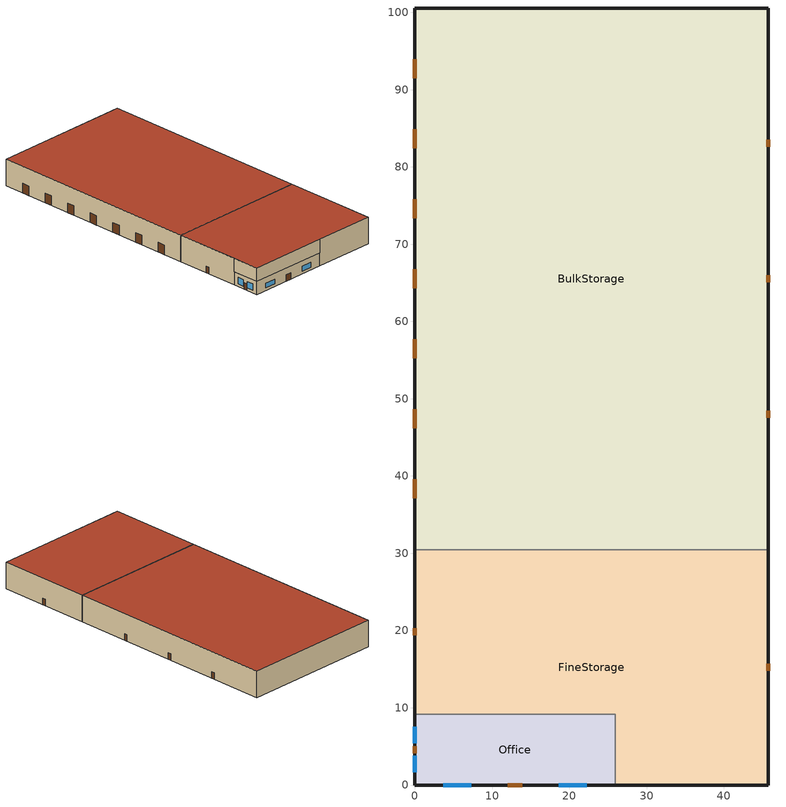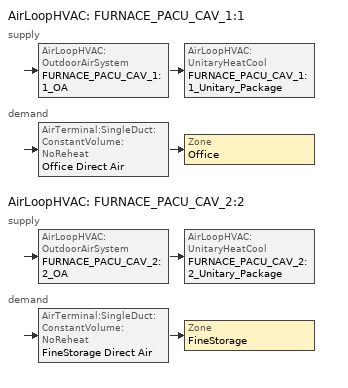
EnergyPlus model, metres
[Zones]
BulkStorage
 floor ground (ext-slab): 45.72,100.58 45.72,30.48 0,30.48 0,100.58 z0
 wall outside (Metal Bldg Semi-Cond Ext Wall): 45.72,30.48 45.72,100.58 0,100.58 0,30.48 z0:8.53
 door (Swinging Door Semi-Cond): 45.72,47.55 45.72,48.46 / 45.72,65.07 45.72,65.99 / 45.72,82.6 45.72,83.51 z0:2.13
 door (Overhead Door Semi-Cond): 0,93.95 0,91.51 / 0,84.88 0,82.44 / 0,75.82 0,73.38 / 0,66.75 0,64.31 / 0,57.68 0,55.24 / 0,48.61 0,46.17 / 0,39.55 0,37.11 z0:3.05
 roof outside (Metal Bldg Semi-Cond Roof): 0,100.58 0,30.48 45.72,30.48 45.72,100.58 z8.53
FineStorage
 floor ground (ext-slab): 45.72,30.48 45.72,0 25.91,0 25.91,9.14 0,9.14 0,30.48 z0
 floor to Office (int-walls): 0,0 0,9.14 25.91,9.14 25.91,0 z4.27
 wall outside (Metal Bldg Semi-Cond Ext Wall): 0,9.14 0,0 25.91,0 z4.27:8.53; 25.91,0 45.72,0 45.72,30.48 / 0,30.48 0,9.14 z0:8.53
 wall to BulkStorage (int-walls): 45.72,30.48 0,30.48 z0:8.53
 door (Swinging Door Semi-Cond): 45.72,14.78 45.72,15.7 / 0,20.27 0,19.35 z0:2.13
 roof outside (Metal Bldg Semi-Cond Roof): 45.72,0 45.72,30.48 0,30.48 0,0 z8.53
Office
 floor ground (ext-slab): 25.91,9.14 25.91,0 0,0 0,9.14 z0
 wall outside (Metal Bldg Semi-Cond Ext Wall): 0,9.14 0,0 25.91,0 z0:4.27
 wall to FineStorage (Metal Bldg Semi-Cond Ext Wall): 25.91,0 25.91,9.14 0,9.14 z0:4.27
 window (Window Semi-Cond Fixed): 3.66,0 7.31,0 / 18.59,0 22.25,0 z0.91:2.44; 0,7.52 0,5.39 / 0,3.76 0,1.62 z0.91:2.93
 door (Swinging Door Semi-Cond): 12.04,0 13.87,0 / 0,5.03 0,4.11 z0:2.13
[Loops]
AirLoopHVAC 'FURNACE_PACU_CAV_1:1'
 supply: AirLoopHVAC:OutdoorAirSystem 'FURNACE_PACU_CAV_1:1_OA' > AirLoopHVAC:UnitaryHeatCool 'FURNACE_PACU_CAV_1:1_Unitary_Package'
 demand: AirTerminal:SingleDuct:ConstantVolume:NoReheat 'Office Direct Air' > Zone 'Office'
AirLoopHVAC 'FURNACE_PACU_CAV_2:2'
 supply: AirLoopHVAC:OutdoorAirSystem 'FURNACE_PACU_CAV_2:2_OA' > AirLoopHVAC:UnitaryHeatCool 'FURNACE_PACU_CAV_2:2_Unitary_Package'
 demand: AirTerminal:SingleDuct:ConstantVolume:NoReheat 'FineStorage Direct Air' > Zone 'FineStorage'
[Building]
Ref Bldg Warehouse New2004_v1.3_5.0: 0, City, 0.04, 0.2, FullInteriorAndExterior, 50, 6
[Site:WaterMainsTemperature]
CORRELATION: , 9.69, 28.1
[Site:GroundTemperature:BuildingSurface]
10.34, 10.19, 11.31, 13.07, 16.39, 19.3, 22.1, 24.2, 21.69, 17.32, 14.23, 11.34
[Construction]
Metal Bldg Semi-Cond Ext Wall: Metal Siding, Metal Building Semi-Cond Wall Insulation, 1/2IN Gypsum
Metal Bldg Semi-Cond Roof: Metal Roofing, Metal Semi-Cond Roof Insulation
ext-slab: HW CONCRETE
int-walls: 1/2IN Gypsum, 1/2IN Gypsum
Window Semi-Cond Fixed: Semi-Cond Fixed Assembly Window
Swinging Door Semi-Cond: Opaque Door panel Semi-Cond
Overhead Door Semi-Cond: Std Overhead Door Panel Semi-Cond
InteriorFurnishings: Std Wood 6inch
[Material]
Metal Building Semi-Cond Wall Insulation: MediumRough, 0.0495495, 0.049, 265, 836.8, 0.9, 0.7, 0.7
Metal Semi-Cond Roof Insulation: MediumRough, 0.0822341, 0.049, 265, 836.8, 0.9, 0.7, 0.7
Std Wood 6inch: MediumSmooth, 0.15, 0.12, 540, 1210, 0.9, 0.7, 0.7
1/2IN Gypsum: Smooth, 0.0127, 0.16, 784.9, 830, 0.9, 0.92, 0.92
Metal Siding: Smooth, 0.0015, 44.96, 7688.86, 410, 0.9, 0.2, 0.2
HW CONCRETE: Rough, 0.2032, 1.311, 2240, 836.8, 0.9, 0.7, 0.7
Metal Roofing: MediumSmooth, 0.0015, 45.006, 7680, 418.4, 0.9, 0.7, 0.3
[WindowMaterial:SimpleGlazingSystem]
Semi-Cond Fixed Assembly Window: 6.92716, 0.7
[Material:NoMass]
Opaque Door panel Semi-Cond: MediumRough, 0.101897, 0.9, 0.7, 0.7
Std Overhead Door Panel Semi-Cond: MediumRough, 0.001, 0.9, 0.7, 0.7
[Zone]
BulkStorage; FineStorage; Office: 0, 0, 0, 0, 1, 1, , , autocalculate, , , Yes
[People]
Office People: Office, BLDG_OCC_SCH, People, 5, , , 0.3, AUTOCALCULATE, ACTIVITY_SCH, , No, ZoneAveraged, , WORK_EFF_SCH, ClothingInsulationSchedule, , CLOTHING_SCH, AIR_VELO_SCH, FANGER
[Lights]
BulkStorage_Lights: BulkStorage, BLDG_LIGHT_SCH, Watts/Area, , 9.68, , 0, 0.5, 0.2, 1, General, No
FineStorage_Lights: FineStorage, BLDG_LIGHT_SCH, Watts/Area, , 15.06, , 0, 0.5, 0.2, 1, General, No
Office_Lights: Office, BLDG_LIGHT_SCH, Watts/Area, , 11.84, , 0, 0.5, 0.2, 1, General, No
[ElectricEquipment]
BulkStorage_MiscPlug_Equip: BulkStorage, BLDG_EQUIP_SCH, Watts/Area, , 2.56, , 0, 0.5, 0, MiscPlug
Office_MiscPlug_Equip: Office, BLDG_EQUIP_SCH, Watts/Area, , 8.07, , 0, 0.5, 0, MiscPlug
[Exterior:Lights]
Exterior Facade Lighting: ALWAYS_ON, 8923, AstronomicalClock, Exterior Facade Lighting
[ZoneInfiltration:DesignFlowRate]
BulkStorage_Infiltration: BulkStorage, ALWAYS_ON, Flow/ExteriorArea, , , 0.00013892, , 1, 0, 0, 0
FineStorage_Infiltration: FineStorage, ALWAYS_ON, Flow/ExteriorArea, , , 0.00013892, , 1, 0, 0, 0
Office_Infiltration: Office, ALWAYS_ON, Flow/ExteriorArea, , , 0.00013892, , 1, 0, 0, 0
[InternalMass]
BulkStorage Internal Mass: InteriorFurnishings, BulkStorage, , 6409.68
FineStorage Internal Mass: InteriorFurnishings, FineStorage, , 2786.82
Office Internal Mass: InteriorFurnishings, Office, , 473.7584
[Fan:OnOff]
FURNACE_PACU_CAV_1:1_Unitary_Package_fan: HVACOperationSchd, 0.546, 622, AUTOSIZE, 0.84, 1, FURNACE_PACU_CAV_1:1_OA-FURNACE_PACU_CAV_1:1_Unitary_PackageNode, FURNACE_PACU_CAV_1:1_Unitary_PackageCoolCoil air inlet, , , Unitary Fans
FURNACE_PACU_CAV_2:2_Unitary_Package_fan: HVACOperationSchd, 0.5915, 1109.648, AUTOSIZE, 0.91, 1, FURNACE_PACU_CAV_2:2_OA-FURNACE_PACU_CAV_2:2_Unitary_PackageNode, FURNACE_PACU_CAV_2:2_Unitary_PackageCoolCoil air inlet, , , Unitary Fans
[Fan:ConstantVolume]
BulkStorage Unit HeaterFan: ALWAYS_ON, 0.53625, 49.8, AUTOSIZE, 0.825, 1, BulkStorage Unit Heater Exhaust Node, BulkStorage Unit Heater Post Fan Node, Unit Heater Fans
[Coil:Heating:Fuel]
BulkStorage Unit Heater Coil: ALWAYS_ON, NaturalGas, 0.78, AUTOSIZE, BulkStorage Unit Heater Post Fan Node, BulkStorage Unit Heater Inlet Node Name
FURNACE_PACU_CAV_1:1_Unitary_Package_HeatCoil: ALWAYS_ON, NaturalGas, 0.8, AUTOSIZE, FURNACE_PACU_CAV_1:1_Unitary_PackageHeatCoil air inlet, FURNACE_PACU_CAV_1:1 Supply Equipment Outlet Node
FURNACE_PACU_CAV_2:2_Unitary_Package_HeatCoil: ALWAYS_ON, NaturalGas, 0.78, AUTOSIZE, FURNACE_PACU_CAV_2:2_Unitary_PackageHeatCoil air inlet, FURNACE_PACU_CAV_2:2 Supply Equipment Outlet Node
[Coil:Cooling:DX:SingleSpeed]
FURNACE_PACU_CAV_1:1_Unitary_Package_CoolCoil: ALWAYS_ON, AUTOSIZE, AUTOSIZE, 3.50016, AUTOSIZE, , 934.4, FURNACE_PACU_CAV_1:1_Unitary_PackageCoolCoil air inlet, FURNACE_PACU_CAV_1:1_Unitary_PackageHeatCoil air inlet, Cool-Cap-fT, ConstantCubic, Cool-EIR-fT, ConstantCubic, Cool-PLF-fPLR
FURNACE_PACU_CAV_2:2_Unitary_Package_CoolCoil: ALWAYS_ON, AUTOSIZE, AUTOSIZE, 3.23372, AUTOSIZE, , 934.4, FURNACE_PACU_CAV_2:2_Unitary_PackageCoolCoil air inlet, FURNACE_PACU_CAV_2:2_Unitary_PackageHeatCoil air inlet, Measured_CoolCStandard10Ton_CapFT, Measured_CoolCStandard10Ton_CapFF, Measured_CoolCStandard10Ton_EIRFT, Measured_CoolCStandard10Ton_EIRFFF, No_PLR_Degredation
[ZoneHVAC:UnitHeater]
BulkStorage Unit Heater: ALWAYS_ON, BulkStorage Unit Heater Exhaust Node, BulkStorage Unit Heater Inlet Node Name, Fan:ConstantVolume, BulkStorage Unit HeaterFan, AUTOSIZE, Coil:Heating:Fuel, BulkStorage Unit Heater Coil, , No, AUTOSIZE, 0, 0.001
[ZoneVentilation:DesignFlowRate]
BulkStorage_Ventilation: BulkStorage, MinOA_Sched, Flow/Area, , 0.00025, , , INTAKE, 49.8, 0.53625, 1, 0, 0, 0, 7.5, , 35, , -27.5, , -30, , 50, , 6
[Zone equipment]
BulkStorage: BulkStorage Unit Heater
FineStorage: FineStorage Direct Air
Office: Office Direct Air
[Sizing:Zone]
BulkStorage: SupplyAirTemperature, 14, , SupplyAirTemperature, 40, , 0.0085, 0.008, SZ DSOA BulkStorage, , , DesignDay, , , , , DesignDay, , , , , , No, NeutralSupplyAir, autosize, autosize
FineStorage: SupplyAirTemperature, 14, , SupplyAirTemperature, 40, , 0.0085, 0.008, SZ DSOA FineStorage, , , DesignDay, , , , , DesignDay, , , , , , No, NeutralSupplyAir, autosize, autosize
Office: SupplyAirTemperature, 14, , SupplyAirTemperature, 40, , 0.0085, 0.008, SZ DSOA Office, , , DesignDay, , , , , DesignDay, , , , , , No, NeutralSupplyAir, autosize, autosize
[DesignSpecification:OutdoorAir]
SZ DSOA BulkStorage; SZ DSOA FineStorage: Flow/Area, , 0.00025
SZ DSOA Office: Flow/Person, 0.01
[ZoneControl:Thermostat]
BulkStorage Thermostat: BulkStorage, Dual Zone Control Type Sched, ThermostatSetpoint:DualSetpoint, BulkStorage DualSPSched
FineStorage Thermostat: FineStorage, Dual Zone Control Type Sched, ThermostatSetpoint:DualSetpoint, FineStorage DualSPSched
Office Thermostat: Office, Dual Zone Control Type Sched, ThermostatSetpoint:DualSetpoint, Office DualSPSched
[ThermostatSetpoint:DualSetpoint]
BulkStorage DualSPSched: HTGSETP_BulkStorage_SCH, CLGSETP_SCH
FineStorage DualSPSched: HTGSETP_FineStorage_SCH, CLGSETP_FineStorage_SCH
Office DualSPSched: HTGSETP_SCH, CLGSETP_SCH
[SetpointManager:SingleZone:Reheat]
SupAirTemp MngrFineStorage: Temperature, 10, 50, FineStorage, FineStorage Air Node, FineStorage Direct Air Inlet Node Name, FURNACE_PACU_CAV_2:2 Supply Equipment Outlet Node
SupAirTemp MngrOffice: Temperature, 10, 50, Office, Office Air Node, Office Direct Air Inlet Node Name, FURNACE_PACU_CAV_1:1 Supply Equipment Outlet Node
[Sizing:System]
FURNACE_PACU_CAV_1:1; FURNACE_PACU_CAV_2:2: Sensible, AUTOSIZE, 1, 7, 0.008, 12.8, 0.008, 12.8, 40, NonCoincident, No, No, 0.0085, 0.008, DesignDay, 0, , , , DesignDay, 0, , , , , , 1, CoolingDesignCapacity, autosize, , , HeatingDesignCapacity, autosize, , , VAV
[Controller:OutdoorAir]
FURNACE_PACU_CAV_1:1_OA_Controller: FURNACE_PACU_CAV_1:1_OARelief Node, FURNACE_PACU_CAV_1:1 Supply Equipment Inlet Node, FURNACE_PACU_CAV_1:1_OA-FURNACE_PACU_CAV_1:1_Unitary_PackageNode, FURNACE_PACU_CAV_1:1_OAInlet Node, AUTOSIZE, AUTOSIZE, NoEconomizer, ModulateFlow, 28, 64000, , , -100, NoLockout, FixedMinimum, MinOA_Sched
FURNACE_PACU_CAV_2:2_OA_Controller: FURNACE_PACU_CAV_2:2_OARelief Node, FURNACE_PACU_CAV_2:2 Supply Equipment Inlet Node, FURNACE_PACU_CAV_2:2_OA-FURNACE_PACU_CAV_2:2_Unitary_PackageNode, FURNACE_PACU_CAV_2:2_OAInlet Node, AUTOSIZE, AUTOSIZE, DifferentialDryBulb, ModulateFlow, 28, 64000, , , -100, NoLockout, FixedMinimum, MinOA_Sched
[AirLoopHVAC]
FURNACE_PACU_CAV_1:1: , FURNACE_PACU_CAV_1:1 Availability Manager List, AUTOSIZE, FURNACE_PACU_CAV_1:1 Air Loop Branches, , FURNACE_PACU_CAV_1:1 Supply Equipment Inlet Node, FURNACE_PACU_CAV_1:1 Zone Equipment Outlet Node, FURNACE_PACU_CAV_1:1 Zone Equipment Inlet Node, FURNACE_PACU_CAV_1:1 Supply Equipment Outlet Node
FURNACE_PACU_CAV_2:2: , FURNACE_PACU_CAV_2:2 Availability Manager List, AUTOSIZE, FURNACE_PACU_CAV_2:2 Air Loop Branches, , FURNACE_PACU_CAV_2:2 Supply Equipment Inlet Node, FURNACE_PACU_CAV_2:2 Zone Equipment Outlet Node, FURNACE_PACU_CAV_2:2 Zone Equipment Inlet Node, FURNACE_PACU_CAV_2:2 Supply Equipment Outlet Node
[AirLoopHVAC:UnitaryHeatCool]
FURNACE_PACU_CAV_1:1_Unitary_Package: ALWAYS_ON, FURNACE_PACU_CAV_1:1_OA-FURNACE_PACU_CAV_1:1_Unitary_PackageNode, FURNACE_PACU_CAV_1:1 Supply Equipment Outlet Node, HVACOperationSchd, AUTOSIZE, AUTOSIZE, AUTOSIZE, AUTOSIZE, Office, Fan:OnOff, FURNACE_PACU_CAV_1:1_Unitary_Package_fan, BlowThrough, Coil:Heating:Fuel, FURNACE_PACU_CAV_1:1_Unitary_Package_HeatCoil, Coil:Cooling:DX:SingleSpeed, FURNACE_PACU_CAV_1:1_Unitary_Package_CoolCoil, None
FURNACE_PACU_CAV_2:2_Unitary_Package: ALWAYS_ON, FURNACE_PACU_CAV_2:2_OA-FURNACE_PACU_CAV_2:2_Unitary_PackageNode, FURNACE_PACU_CAV_2:2 Supply Equipment Outlet Node, HVACOperationSchd, AUTOSIZE, AUTOSIZE, AUTOSIZE, AUTOSIZE, FineStorage, Fan:OnOff, FURNACE_PACU_CAV_2:2_Unitary_Package_fan, BlowThrough, Coil:Heating:Fuel, FURNACE_PACU_CAV_2:2_Unitary_Package_HeatCoil, Coil:Cooling:DX:SingleSpeed, FURNACE_PACU_CAV_2:2_Unitary_Package_CoolCoil, None
[AirTerminal:SingleDuct:ConstantVolume:NoReheat]
FineStorage Direct Air: ALWAYS_ON, FineStorage Direct Air Inlet Node Name ATInlet, FineStorage Direct Air Inlet Node Name, AUTOSIZE
Office Direct Air: ALWAYS_ON, Office Direct Air Inlet Node Name ATInlet, Office Direct Air Inlet Node Name, AUTOSIZE
[AvailabilityManager:NightCycle]
FURNACE_PACU_CAV_1:1 Availability Manager; FURNACE_PACU_CAV_2:2 Availability Manager: ALWAYS_ON, HVACOperationSchd, CycleOnAny, 1, FixedRunTime, 1800
[AirLoopHVAC:OutdoorAirSystem]
FURNACE_PACU_CAV_1:1_OA: FURNACE_PACU_CAV_1:1_OA_Controllers, FURNACE_PACU_CAV_1:1_OA_Equipment
FURNACE_PACU_CAV_2:2_OA: FURNACE_PACU_CAV_2:2_OA_Controllers, FURNACE_PACU_CAV_2:2_OA_Equipment
[OutdoorAir:Mixer]
FURNACE_PACU_CAV_1:1_OAMixing Box: FURNACE_PACU_CAV_1:1_OA-FURNACE_PACU_CAV_1:1_Unitary_PackageNode, FURNACE_PACU_CAV_1:1_OAInlet Node, FURNACE_PACU_CAV_1:1_OARelief Node, FURNACE_PACU_CAV_1:1 Supply Equipment Inlet Node
FURNACE_PACU_CAV_2:2_OAMixing Box: FURNACE_PACU_CAV_2:2_OA-FURNACE_PACU_CAV_2:2_Unitary_PackageNode, FURNACE_PACU_CAV_2:2_OAInlet Node, FURNACE_PACU_CAV_2:2_OARelief Node, FURNACE_PACU_CAV_2:2 Supply Equipment Inlet Node
[SetpointManager:MixedAir]
FURNACE_PACU_CAV_1:1_OAMixed Air Temp Manager: Temperature, FURNACE_PACU_CAV_1:1 Supply Equipment Outlet Node, FURNACE_PACU_CAV_1:1_OA-FURNACE_PACU_CAV_1:1_Unitary_PackageNode, FURNACE_PACU_CAV_1:1_Unitary_PackageCoolCoil air inlet, FURNACE_PACU_CAV_1:1_OA-FURNACE_PACU_CAV_1:1_Unitary_PackageNode
FURNACE_PACU_CAV_2:2_OAMixed Air Temp Manager: Temperature, FURNACE_PACU_CAV_2:2 Supply Equipment Outlet Node, FURNACE_PACU_CAV_2:2_OA-FURNACE_PACU_CAV_2:2_Unitary_PackageNode, FURNACE_PACU_CAV_2:2_Unitary_PackageCoolCoil air inlet, FURNACE_PACU_CAV_2:2_OA-FURNACE_PACU_CAV_2:2_Unitary_PackageNode
[UtilityCost:Tariff]
PSI_LLF_LowLoadFactorService: Electricity:Facility, kWh, , , , , , HalfHour, 15, , , , Comm Elect
PSI_CS_CommercialElectricService: Electricity:Facility, kWh, , , , , , , 9.4, , , , Comm Elect
IN_EIAMonthlyRateGas: NaturalGas:Facility, MCF, , , , , , , 0, , , , Comm Gas
[UtilityCost:Charge:Block]
AnnualEnergyCharge: PSI_LLF_LowLoadFactorService, totalEnergy, Annual, EnergyCharges, , , 300, 0.108222, 700, 0.087021, 1500, 0.07842, remaining, 0.05832
AnnualDemandBaseCharge: PSI_LLF_LowLoadFactorService, totalEnergy, Annual, EnergyCharges, , TotalDemand, 190, 0, 110, 0.051773, remaining, 0.046965
AnnualEnergyCharge: PSI_CS_CommercialElectricService, totalEnergy, Annual, EnergyCharges, , , 300, 0.082409, 700, 0.072873, 1500, 0.061696, remaining, 0.041179
[UtilityCost:Charge:Simple]
FuelCostAdjustEnergyCharge: PSI_LLF_LowLoadFactorService, totalEnergy, Annual, EnergyCharges, 0.002028
QualPollutionControlAdjustEnergyCharge: PSI_LLF_LowLoadFactorService, totalEnergy, Annual, EnergyCharges, 0.000536
SoxNoxRiderAdjustEnergyCharge: PSI_LLF_LowLoadFactorService, totalEnergy, Annual, EnergyCharges, 0.001127
DSMRiderAdjustEnergyCharge: PSI_LLF_LowLoadFactorService, totalEnergy, Annual, EnergyCharges, -0.00037
PurchPowerTrackerAdjustEnergyCharge: PSI_LLF_LowLoadFactorService, totalEnergy, Annual, EnergyCharges, -3.1e-05
MidwestISOAdjustEnergyCharge: PSI_LLF_LowLoadFactorService, totalEnergy, Annual, EnergyCharges, -0.000216
CleanCoalRiderEnergyCharge: PSI_LLF_LowLoadFactorService, totalEnergy, Annual, EnergyCharges, 0.000833
TaxofeightPercent: PSI_LLF_LowLoadFactorService, SubTotal, Annual, Taxes, 0.08
FuelCostAdjustEnergyCharge: PSI_CS_CommercialElectricService, totalEnergy, Annual, EnergyCharges, 0.002028
QualPollutionControlAdjustEnergyCharge: PSI_CS_CommercialElectricService, totalEnergy, Annual, EnergyCharges, 0.000536
SoxNoxRiderAdjustEnergyCharge: PSI_CS_CommercialElectricService, totalEnergy, Annual, EnergyCharges, 0.001127
DSMRiderAdjustEnergyCharge: PSI_CS_CommercialElectricService, totalEnergy, Annual, EnergyCharges, 0.000021
PurchPowerTrackerAdjustEnergyCharge: PSI_CS_CommercialElectricService, totalEnergy, Annual, EnergyCharges, 0.000034
MidwestISOAdjustEnergyCharge: PSI_CS_CommercialElectricService, totalEnergy, Annual, EnergyCharges, -0.000203
CleanCoalRiderEnergyCharge: PSI_CS_CommercialElectricService, totalEnergy, Annual, EnergyCharges, 0.000807
TaxofeightPercent: PSI_CS_CommercialElectricService, SubTotal, Annual, Taxes, 0.08
MonthlyRateGasCharge: IN_EIAMonthlyRateGas, totalEnergy, Annual, EnergyCharges, IN_MonthlyGasRates
TaxofEightPercent: IN_EIAMonthlyRateGas, SubTotal, Annual, Taxes, 0.08
[UtilityCost:Qualify]
MinDemand75kw: PSI_LLF_LowLoadFactorService, TotalDemand, Minimum, 75, Annual, Count, 12
MaxDemand75kw: PSI_CS_CommercialElectricService, TotalDemand, Maximum, 75, Annual, Count, 1
[UtilityCost:Variable]
IN_MonthlyGasRates: IN_EIAMonthlyRateGas, Currency, 8.22, 7.51, 8.97, 9.01, 9.16, 10.44, 10.32, 10.13, 9.2, 8.18, 7.83, 7.63
[Schedule:Compact]
ALWAYS_ON: On/Off, Through: 12/31, For: AllDays, Until: 24:00, 1
ACTIVITY_SCH: Any Number, Through: 12/31, For: AllDays, Until: 24:00, 120
AIR_VELO_SCH: Any Number, Through: 12/31, For: AllDays, Until: 24:00, 0.2
BLDG_EQUIP_SCH: Fraction, Through: 12/31, For: Weekdays, Until: 07:00, 0.1, Until: 08:00, 0.5, Until: 09:00, 0.8, Until: 12:00, 0.9, Until: 13:00, 0.8, Until: 17:00, 0.9, Until: 18:00, 0.4, Until: 24:00, 0.1, For: Saturday, Until: 08:00, 0.1, Until: 09:00, 0.2, Until: 12:00, 0.4, Until: 24:00, 0.1, For: SummerDesignDay, Until: 24:00, 1, For: WinterDesignDay, Until: 24:00, 0, For: Sunday Holidays AllOtherDays, Until: 24:00, 0.1
BLDG_LIGHT_SCH: Fraction, Through: 12/31, For: Weekdays, Until: 07:00, 0.1, Until: 08:00, 0.4, Until: 09:00, 0.7, Until: 12:00, 0.9, Until: 13:00, 0.8, Until: 17:00, 0.9, Until: 18:00, 0.3, Until: 24:00, 0.1, For: Saturday, Until: 08:00, 0.1, Until: 09:00, 0.1, Until: 12:00, 0.24, Until: 24:00, 0.1, For: SummerDesignDay, Until: 24:00, 1, For: WinterDesignDay, Until: 24:00, 0, For: Sunday Holidays AllOtherDays, Until: 24:00, 0.1
BLDG_OCC_SCH: Fraction, Through: 12/31, For: Weekdays, Until: 07:00, 0, Until: 08:00, 0.15, Until: 09:00, 0.7, Until: 12:00, 0.9, Until: 13:00, 0.5, Until: 16:00, 0.85, Until: 17:00, 0.2, Until: 24:00, 0, For: SummerDesignDay, Until: 24:00, 1, For: Saturday, Until: 08:00, 0, Until: 12:00, 0.2, Until: 16:00, 0.1, Until: 24:00, 0, For: WinterDesignDay, Until: 24:00, 0, For: Sunday Holidays AllOtherDays, Until: 24:00, 0
CLOTHING_SCH: Any Number, Through: 04/30, For: AllDays, Until: 24:00, 1, Through: 09/30, For: AllDays, Until: 24:00, 0.5, Through: 12/31, For: AllDays, Until: 24:00, 1
WORK_EFF_SCH: Fraction, Through: 12/31, For: AllDays, Until: 24:00, 0
CLGSETP_FineStorage_SCH: Temperature, Through: 12/31, For: AllDays, Until: 24:00, 26.7
CLGSETP_SCH: Temperature, Through: 12/31, For: Weekdays SummerDesignDay, Until: 07:00, 30, Until: 17:00, 24, Until: 24:00, 30, For: Saturday, Until: 08:00, 30, Until: 16:00, 24, Until: 24:00, 30, For: AllOtherDays, Until: 24:00, 30
Dual Zone Control Type Sched: Control Type, Through: 12/31, For: AllDays, Until: 24:00, 4
HTGSETP_BulkStorage_SCH: Temperature, Through: 12/31, For: AllDays, Until: 24:00, 7.2
HTGSETP_FineStorage_SCH: Temperature, Through: 12/31, For: AllDays, Until: 24:00, 15.6
HTGSETP_SCH: Temperature, Through: 12/31, For: Weekdays, Until: 06:00, 15.5, Until: 17:00, 21, Until: 24:00, 15.5, For WinterDesignDay, Until: 24:00, 21, For: Saturday, Until: 07:00, 15.5, Until: 16:00, 21, Until: 24:00, 15.5, For: AllOtherDays, Until: 24:00, 15.5
HVACOperationSchd: On/Off, Through: 12/31, For: Weekdays SummerDesignDay, Until: 06:00, 0, Until: 17:00, 1, Until: 24:00, 0, For: Saturday WinterDesignDay, Until: 07:00, 0, Until: 16:00, 1, Until: 24:00, 0, For: AllOtherDays, Until: 24:00, 0
MinOA_Sched: Fraction, Through: 12/31, For: Weekdays SummerDesignDay, Until: 06:00, 0, Until: 17:00, 1, Until: 24:00, 0, For: Saturday WinterDesignDay, Until: 07:00, 0, Until: 16:00, 1, Until: 24:00, 0, For: AllOtherDays, Until: 24:00, 0
[Curve:Quadratic]
Cool-PLF-fPLR: 0.909496, 0.0986477, -0.00819488, 0, 1, 0.7, 1
Measured_CoolCStandard10Ton_CapFF: 0.7685, 0.2315, 0, 0.776, 1.197
Measured_CoolCStandard10Ton_EIRFFF: 1.192, -0.1917, 0, 0.776, 1.197
No_PLR_Degredation: 1, 0, 0, 0, 1
[Curve:Cubic]
ConstantCubic: 1, 0, 0, 0, -100, 100
[Curve:Biquadratic]
Cool-Cap-fT: 0.971212, -0.0152755, 0.00144345, -0.00039321, -6.8364e-06, -0.000290596, -100, 100, -100, 100
Cool-EIR-fT: 0.286871, 0.0239022, -0.000810648, 0.0134585, 0.000338936, -0.000487004, -100, 100, -100, 100
Measured_CoolCStandard10Ton_CapFT: 0.52357, 0.03478, 0, -0.001915, -0.00010838, 0, 11.1, 29.4, 10, 50.3
Measured_CoolCStandard10Ton_EIRFT: 0.9847, -0.04285, 0.0013562, 0.009934, 0.0006398, -0.001169, 11.1, 29.4, 10, 50.3
